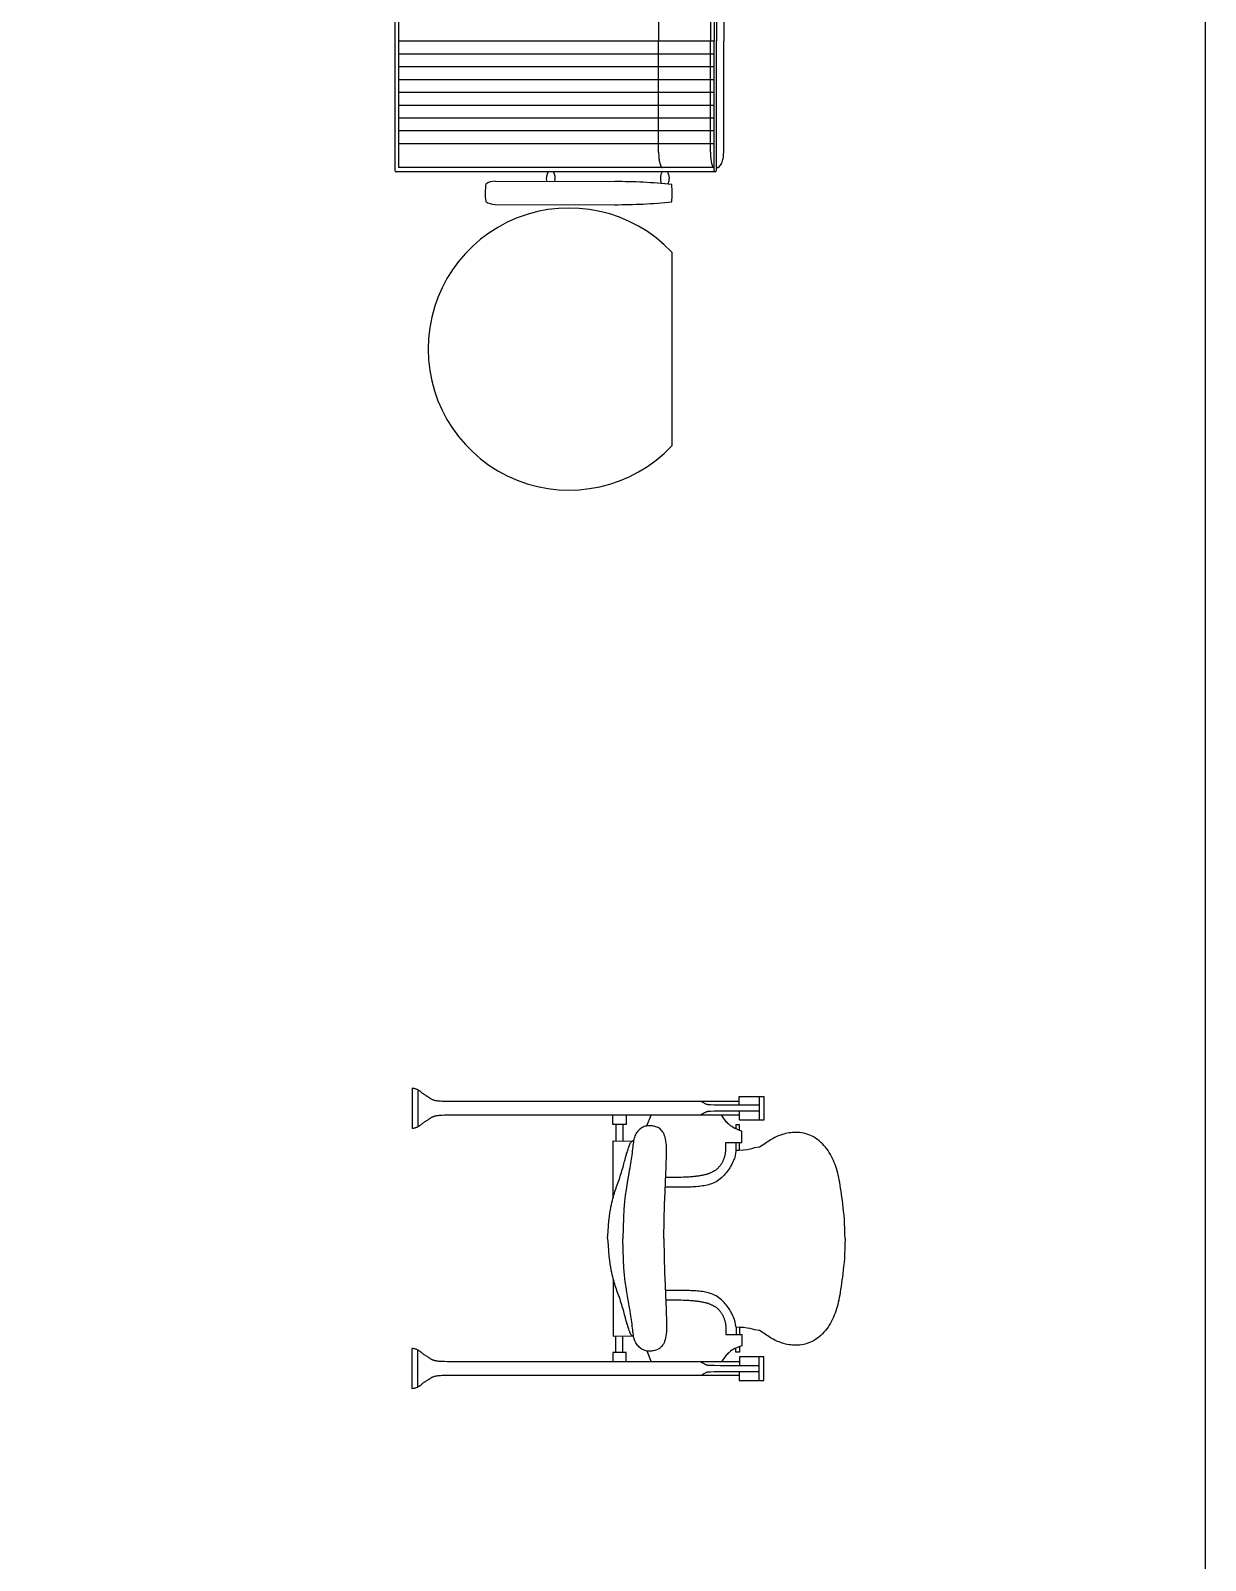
# Model space of a CAD drawing. Header units: millimetres. Extents: x 2198.5 to 2287.8, y 1208.8 to 1298.1.
# Drawn here: x 2285.243 to 2287.533, y 1287.274 to 1290.257 of the extents above; entities that cross this region are included whole.
import ezdxf

# ---------------------------------------------------------------- set-up
doc = ezdxf.new("R2010")
doc.units = ezdxf.units.MM

# ---------------------------------------------------------------- blocks, each defined once
blk = doc.blocks.new('con2')
for p, q in [((-299.934, -189.903), (-297.764, -189.903)), ((-295.594, -189.903), (-297.764, -189.903)), ((-300.294, -190.046), (-297.764, -190.046)), ((-300.294, -190.086), (-297.764, -190.086)), ((-299.934, -190.163), (-297.764, -190.163)), ((-295.234, -190.046), (-297.764, -190.046)), ((-297.764, -196.24), (-297.764, -190.086)), ((-295.234, -190.086), (-297.764, -190.086)), ((-295.594, -190.163), (-297.764, -190.163)), ((-297.514, -196.24), (-297.514, -190.086)), ((-297.264, -196.24), (-297.264, -190.086)), ((-297.014, -196.24), (-297.014, -190.086)), ((-296.764, -196.24), (-296.764, -190.086)), ((-296.514, -196.24), (-296.514, -190.086)), ((-296.264, -196.24), (-296.264, -190.086)), ((-296.014, -196.24), (-296.014, -190.086)), ((-295.764, -196.24), (-295.764, -190.086)), ((-295.294, -190.033), (-295.294, -190.046)), ((-295.294, -190.086), (-295.294, -196.24)), ((-295.214, -190.066), (-295.214, -196.289)), ((-299.933, -191.171), (-297.764, -191.171)), ((-295.595, -191.171), (-297.764, -191.171)), ((-293.644, -190.913), (-290.37, -190.913)), ((-290.37, -190.913), (-289.869, -190.913)), ((-295.027, -194.357), (-295.021, -192.027)), ((-294.577, -194.358), (-294.571, -192.028)), ((-300.234, -196.24), (-295.294, -196.24)), ((-300.294, -196.309), (-295.234, -196.309))]:
    blk.add_line(p, q)
for points in [[(-295.294, -190.033, 0.193227), (-295.311, -189.991, 0.100049), (-295.381, -189.941, 0.057828), (-295.472, -189.914, 0.044372), (-295.594, -189.903, 0.044372)], [(-295.595, -190.163, 0.026524), (-295.471, -190.156, 0.036397), (-295.382, -190.14, 0.076097), (-295.306, -190.108, 0.259446), (-295.294, -190.086, 0.259446)], [(-295.595, -191.171, 0.026524), (-295.471, -191.165, 0.036397), (-295.382, -191.149, 0.076097), (-295.306, -191.116, 0.259446), (-295.294, -191.094, 0.259446)]]:
    blk.add_lwpolyline(points, format="xyb")
for centre, radius, start, end in [((-295.234, -190.066), 0.02, 270, 90), ((-295.087, -191.21), 0.248, 62.0965, 120.5762), ((-295.087, -191.21), 0.248, 62.0965, 120.5762), ((-295.087, -191.21), 0.248, 62.0965, 120.5762), ((-295.087, -190.89), 0.248, 239.4238, 295.0594), ((-295.087, -190.89), 0.248, 239.4238, 295.0594), ((-295.087, -190.89), 0.248, 239.4238, 295.0594), ((-283.697, -192.056), 11.325, 174.2062, 179.8552), ((-294.803, -194.531), 3.622, 87.1652, 92.5453), ((-305.896, -192), 11.325, 359.8552, 5.5043), ((-291.756, -192.913), 2.75, 133.3418, 46.6582), ((-295.087, -193.432), 0.248, 75.2858, 120.5762), ((-295.087, -193.112), 0.248, 239.4238, 284.6177), ((-294.701, -194.358), 0.326, 179.8552, 213.633), ((-294.903, -194.357), 0.326, 326.0775, 359.8552), ((-294.8, -193.329), 1.222, 261.8579, 277.8525), ((-295.234, -196.289), 0.02, 270, 0)]:
    blk.add_arc(centre, radius, start, end)

msp = doc.modelspace()

# ---------------------------------------------------------------- linework, layer by layer
at = {"linetype": 'Continuous'}
for p, q in [((2285.9867, 1288.1948), (2285.9867, 1288.1164)), ((2285.9981, 1288.1916), (2285.9981, 1288.1196)), ((2286.4443, 1288.1213), (2286.4524, 1288.1422)), ((2286.3841, 1288.124), (2286.3839, 1288.0921)), ((2286.3976, 1288.124), (2286.3974, 1288.092)), ((2286.6249, 1288.1238), (2286.6176, 1288.1238)), ((2286.6176, 1288.1238), (2286.6176, 1288.1157)), ((2286.6249, 1288.1128), (2286.6249, 1288.1238)), ((2286.6181, 1288.0736), (2286.6181, 1288.0889)), ((2286.6249, 1288.0739), (2286.6249, 1288.0889)), ((2286.6181, 1287.7289), (2286.6181, 1287.715)), ((2286.6249, 1287.7286), (2286.6249, 1287.715)), ((2286.3841, 1287.6799), (2286.3839, 1287.7118)), ((2286.3976, 1287.6799), (2286.3974, 1287.7119)), ((2285.9867, 1287.6091), (2285.9867, 1287.6875)), ((2285.9981, 1287.6123), (2285.9981, 1287.6843)), ((2286.4443, 1287.6826), (2286.4524, 1287.6617)), ((2286.6176, 1287.6801), (2286.6176, 1287.6882)), ((2286.6249, 1287.6801), (2286.6176, 1287.6801)), ((2286.6249, 1287.6911), (2286.6249, 1287.6801))]:
    msp.add_line(p, q, dxfattribs=at)
at = {"color": 1}
msp.add_lwpolyline([(2269.8627, 1297.4813), (2269.8627, 1267.7813), (2287.5327, 1267.7813), (2287.5327, 1297.4813)], close=True, dxfattribs=at)
at = {"linetype": 'Continuous'}
for points in [[(2286.0551, 1288.169), (2286.0497, 1288.1691), (2286.0454, 1288.1693), (2286.0419, 1288.1694), (2286.039, 1288.1696), (2286.0368, 1288.1699), (2286.035, 1288.1701), (2286.0336, 1288.1704), (2286.0324, 1288.1706), (2286.0312, 1288.1709), (2286.0301, 1288.1712), (2286.0291, 1288.1715), (2286.0282, 1288.1718), (2286.0273, 1288.1722), (2286.0264, 1288.1725), (2286.0256, 1288.1729), (2286.0248, 1288.1733), (2286.0241, 1288.1737), (2286.0234, 1288.1741), (2286.0227, 1288.1746), (2286.0219, 1288.1751), (2286.0212, 1288.1756), (2286.0204, 1288.1761), (2286.0196, 1288.1766), (2286.0188, 1288.1772), (2286.0178, 1288.1778), (2286.0168, 1288.1784), (2286.0158, 1288.1791), (2286.0147, 1288.1797), (2286.0136, 1288.1804), (2286.0126, 1288.1811), (2286.0116, 1288.1817), (2286.0106, 1288.1824), (2286.0097, 1288.183), (2286.0088, 1288.1837), (2286.008, 1288.1843), (2286.0073, 1288.1849), (2286.0065, 1288.1855), (2286.0058, 1288.1861), (2286.0051, 1288.1867), (2286.0044, 1288.1873), (2286.0037, 1288.1878), (2286.0029, 1288.1884), (2286.0022, 1288.189), (2286.0014, 1288.1895), (2286.0006, 1288.1901), (2285.9997, 1288.1906), (2285.9989, 1288.1911), (2285.998, 1288.1917), (2285.997, 1288.1922), (2285.996, 1288.1927), (2285.9948, 1288.1932), (2285.9936, 1288.1936), (2285.9921, 1288.194), (2285.9905, 1288.1944), (2285.9887, 1288.1946), (2285.9867, 1288.1948)], [(2286.6243, 1288.1619), (2286.6243, 1288.1787), (2286.6722, 1288.1787), (2286.6722, 1288.1328), (2286.6246, 1288.1328), (2286.6246, 1288.1502)], [(2286.663, 1288.1787), (2286.663, 1288.1328)], [(2286.0551, 1288.1422), (2286.0497, 1288.1421), (2286.0454, 1288.1419), (2286.0419, 1288.1417), (2286.039, 1288.1415), (2286.0368, 1288.1413), (2286.035, 1288.1411), (2286.0336, 1288.1408), (2286.0324, 1288.1405), (2286.0312, 1288.1403), (2286.0301, 1288.14), (2286.0291, 1288.1397), (2286.0282, 1288.1393), (2286.0273, 1288.139), (2286.0264, 1288.1386), (2286.0256, 1288.1383), (2286.0248, 1288.1379), (2286.0241, 1288.1375), (2286.0234, 1288.137), (2286.0227, 1288.1366), (2286.0219, 1288.1361), (2286.0212, 1288.1356), (2286.0204, 1288.1351), (2286.0196, 1288.1345), (2286.0188, 1288.134), (2286.0178, 1288.1333), (2286.0168, 1288.1327), (2286.0158, 1288.1321), (2286.0147, 1288.1314), (2286.0136, 1288.1308), (2286.0126, 1288.1301), (2286.0116, 1288.1294), (2286.0106, 1288.1288), (2286.0097, 1288.1281), (2286.0088, 1288.1275), (2286.008, 1288.1269), (2286.0073, 1288.1263), (2286.0065, 1288.1257), (2286.0058, 1288.1251), (2286.0051, 1288.1245), (2286.0044, 1288.1239), (2286.0037, 1288.1233), (2286.0029, 1288.1228), (2286.0022, 1288.1222), (2286.0014, 1288.1217), (2286.0006, 1288.1211), (2285.9997, 1288.1206), (2285.9989, 1288.12), (2285.998, 1288.1195), (2285.997, 1288.119), (2285.996, 1288.1184), (2285.9948, 1288.118), (2285.9936, 1288.1175), (2285.9921, 1288.1171), (2285.9905, 1288.1168), (2285.9887, 1288.1166), (2285.9867, 1288.1164)], [(2286.6243, 1288.169), (2286.0551, 1288.169)], [(2286.6243, 1288.1422), (2286.0551, 1288.1422)], [(2286.4039, 1288.1422), (2286.4039, 1288.124), (2286.3779, 1288.124), (2286.3779, 1288.1422)], [(2286.663, 1288.1502), (2286.6297, 1288.1502), (2286.6048, 1288.1501), (2286.587, 1288.15), (2286.5751, 1288.1499), (2286.568, 1288.1498), (2286.5644, 1288.1497), (2286.5632, 1288.1496), (2286.563, 1288.1495), (2286.563, 1288.1494), (2286.5629, 1288.1493), (2286.5627, 1288.1493), (2286.5625, 1288.1492), (2286.5622, 1288.1492), (2286.5618, 1288.1491), (2286.5614, 1288.149), (2286.561, 1288.1489), (2286.5605, 1288.1488), (2286.5599, 1288.1485), (2286.5591, 1288.1482), (2286.558, 1288.1476), (2286.5566, 1288.1468), (2286.5546, 1288.1456), (2286.5522, 1288.1441), (2286.5491, 1288.1422)], [(2286.663, 1288.1619), (2286.6297, 1288.1619), (2286.6048, 1288.162), (2286.587, 1288.162), (2286.5751, 1288.1621), (2286.568, 1288.1623), (2286.5644, 1288.1624), (2286.5632, 1288.1625), (2286.563, 1288.1626), (2286.563, 1288.1627), (2286.5629, 1288.1627), (2286.5627, 1288.1628), (2286.5625, 1288.1629), (2286.5622, 1288.1629), (2286.5618, 1288.163), (2286.5614, 1288.1631), (2286.561, 1288.1632), (2286.5605, 1288.1633), (2286.5599, 1288.1635), (2286.5592, 1288.1638), (2286.5582, 1288.1643), (2286.5569, 1288.1651), (2286.5552, 1288.1661), (2286.5531, 1288.1673), (2286.5505, 1288.169)], [(2286.6291, 1288.1113), (2286.6238, 1288.1131), (2286.6194, 1288.1149), (2286.6156, 1288.1166), (2286.6124, 1288.1184), (2286.6097, 1288.12), (2286.6074, 1288.1217), (2286.6055, 1288.1233), (2286.6037, 1288.1248), (2286.6022, 1288.1263), (2286.6006, 1288.1279), (2286.5991, 1288.1295), (2286.5976, 1288.1314), (2286.596, 1288.1335), (2286.5942, 1288.1359), (2286.5922, 1288.1388), (2286.59, 1288.1422)], [(2286.4771, 1287.9019), (2286.478, 1287.9384), (2286.4789, 1287.9683), (2286.4798, 1287.9927), (2286.4805, 1288.0122), (2286.4811, 1288.0277), (2286.4817, 1288.0399), (2286.4821, 1288.0498), (2286.4824, 1288.058), (2286.4826, 1288.0653), (2286.4826, 1288.0719), (2286.4825, 1288.0778), (2286.4823, 1288.0831), (2286.4819, 1288.0878), (2286.4814, 1288.092), (2286.4807, 1288.0958), (2286.4798, 1288.0992), (2286.4788, 1288.1023), (2286.4777, 1288.1052), (2286.4764, 1288.1077), (2286.4749, 1288.11), (2286.4734, 1288.1121), (2286.4717, 1288.1139), (2286.4699, 1288.1154), (2286.468, 1288.1168), (2286.466, 1288.118), (2286.464, 1288.119), (2286.4619, 1288.1198), (2286.4597, 1288.1204), (2286.4575, 1288.1209), (2286.4553, 1288.1213), (2286.4531, 1288.1215), (2286.451, 1288.1217), (2286.4489, 1288.1217), (2286.4468, 1288.1216), (2286.4448, 1288.1214), (2286.4428, 1288.1211), (2286.4408, 1288.1206), (2286.4389, 1288.12), (2286.437, 1288.1192), (2286.4352, 1288.1182), (2286.4334, 1288.1171), (2286.4316, 1288.1158), (2286.4299, 1288.1144), (2286.4283, 1288.1128), (2286.4268, 1288.1112), (2286.4253, 1288.1094), (2286.4241, 1288.1076), (2286.4229, 1288.1057), (2286.4219, 1288.1038), (2286.421, 1288.1018), (2286.4203, 1288.0997), (2286.4196, 1288.0975), (2286.419, 1288.0952), (2286.4185, 1288.0926), (2286.418, 1288.0899), (2286.4176, 1288.0869), (2286.4171, 1288.0836), (2286.4167, 1288.0801), (2286.4162, 1288.0765), (2286.4158, 1288.0727), (2286.4153, 1288.0687), (2286.4148, 1288.0647), (2286.4143, 1288.0606), (2286.4137, 1288.0566), (2286.4131, 1288.0525), (2286.4125, 1288.0484), (2286.4118, 1288.044), (2286.411, 1288.0393), (2286.4101, 1288.0342), (2286.4091, 1288.0284), (2286.408, 1288.022), (2286.4067, 1288.0147), (2286.4053, 1288.0065), (2286.4038, 1287.997), (2286.4023, 1287.9861), (2286.4009, 1287.9735), (2286.3996, 1287.959), (2286.3985, 1287.9424), (2286.3978, 1287.9233), (2286.3975, 1287.9015)], [(2286.5979, 1288.0889), (2286.6291, 1288.0889), (2286.6291, 1288.1113)], [(2286.3677, 1287.9019), (2286.3686, 1287.9154), (2286.3695, 1287.9268), (2286.3704, 1287.9365), (2286.3713, 1287.9448), (2286.3723, 1287.9517), (2286.3733, 1287.9577), (2286.3742, 1287.9629), (2286.3752, 1287.9675), (2286.3762, 1287.9718), (2286.3772, 1287.9759), (2286.3781, 1287.9797), (2286.3791, 1287.9834), (2286.3801, 1287.9868), (2286.3811, 1287.9902), (2286.3821, 1287.9935), (2286.3832, 1287.9967), (2286.3843, 1288), (2286.3854, 1288.0032), (2286.3866, 1288.0065), (2286.3878, 1288.0097), (2286.3889, 1288.0131), (2286.3901, 1288.0165), (2286.3913, 1288.0199), (2286.3925, 1288.0235), (2286.3936, 1288.0271), (2286.3947, 1288.0307), (2286.3958, 1288.0344), (2286.3968, 1288.0379), (2286.3978, 1288.0413), (2286.3987, 1288.0445), (2286.3995, 1288.0475), (2286.4002, 1288.0501), (2286.4008, 1288.0524), (2286.4013, 1288.0543), (2286.4018, 1288.056), (2286.4022, 1288.0576), (2286.4026, 1288.0591), (2286.4029, 1288.0606), (2286.4034, 1288.0621), (2286.4038, 1288.0638), (2286.4044, 1288.0656), (2286.4049, 1288.0677), (2286.4056, 1288.0698), (2286.4063, 1288.072), (2286.4069, 1288.0742), (2286.4076, 1288.0764), (2286.4083, 1288.0784), (2286.409, 1288.0803), (2286.4096, 1288.0821), (2286.4102, 1288.0836), (2286.4108, 1288.085), (2286.4114, 1288.0862), (2286.412, 1288.0873), (2286.4126, 1288.0883), (2286.4132, 1288.0892), (2286.4139, 1288.0899), (2286.4145, 1288.0906), (2286.4152, 1288.0913), (2286.4159, 1288.0918), (2286.4166, 1288.0923), (2286.4172, 1288.0927), (2286.4178, 1288.0931), (2286.4183, 1288.0934), (2286.4187, 1288.0936)], [(2286.3786, 1287.9815), (2286.3786, 1288.0921), (2286.416, 1288.0919)], [(2286.4803, 1288.0217), (2286.4879, 1288.0217), (2286.4948, 1288.0216), (2286.501, 1288.0217), (2286.5065, 1288.0217), (2286.5114, 1288.0218), (2286.5157, 1288.0219), (2286.5195, 1288.0221), (2286.5229, 1288.0222), (2286.5259, 1288.0224), (2286.5285, 1288.0225), (2286.5308, 1288.0227), (2286.5329, 1288.0229), (2286.5348, 1288.0231), (2286.5366, 1288.0232), (2286.5384, 1288.0234), (2286.5401, 1288.0237), (2286.5418, 1288.0239), (2286.5436, 1288.0241), (2286.5454, 1288.0244), (2286.5472, 1288.0247), (2286.549, 1288.025), (2286.5507, 1288.0252), (2286.5524, 1288.0255), (2286.554, 1288.0259), (2286.5556, 1288.0262), (2286.5571, 1288.0265), (2286.5585, 1288.0268), (2286.5598, 1288.0271), (2286.5611, 1288.0275), (2286.5623, 1288.0278), (2286.5635, 1288.0282), (2286.5647, 1288.0286), (2286.5658, 1288.0291), (2286.5668, 1288.0295), (2286.5679, 1288.03), (2286.5689, 1288.0304), (2286.5699, 1288.0309), (2286.5709, 1288.0315), (2286.5719, 1288.032), (2286.5729, 1288.0325), (2286.5739, 1288.033), (2286.575, 1288.0336), (2286.576, 1288.0341), (2286.577, 1288.0347), (2286.5781, 1288.0353), (2286.5791, 1288.036), (2286.5801, 1288.0367), (2286.581, 1288.0375), (2286.582, 1288.0383), (2286.5829, 1288.0392), (2286.5837, 1288.0401), (2286.5846, 1288.0411), (2286.5854, 1288.042), (2286.5862, 1288.043), (2286.5869, 1288.044), (2286.5876, 1288.045), (2286.5883, 1288.0459), (2286.589, 1288.0469), (2286.5897, 1288.0478), (2286.5903, 1288.0488), (2286.5909, 1288.0497), (2286.5915, 1288.0507), (2286.5921, 1288.0518), (2286.5927, 1288.0529), (2286.5932, 1288.0541), (2286.5937, 1288.0554), (2286.5942, 1288.0566), (2286.5947, 1288.058), (2286.5952, 1288.0593), (2286.5956, 1288.0606), (2286.596, 1288.0619), (2286.5963, 1288.0632), (2286.5967, 1288.0644), (2286.5969, 1288.0656), (2286.5972, 1288.0668), (2286.5974, 1288.068), (2286.5976, 1288.0691), (2286.5978, 1288.0702), (2286.5979, 1288.0714), (2286.598, 1288.0726), (2286.5981, 1288.0738), (2286.5981, 1288.0751), (2286.5982, 1288.0766), (2286.5982, 1288.0783), (2286.5981, 1288.0803), (2286.5981, 1288.0827), (2286.598, 1288.0855), (2286.5979, 1288.0889)], [(2286.8304, 1287.9012), (2286.8303, 1287.9119), (2286.83, 1287.9217), (2286.8296, 1287.9309), (2286.8291, 1287.9394), (2286.8285, 1287.9474), (2286.8277, 1287.955), (2286.827, 1287.9622), (2286.8262, 1287.9691), (2286.8253, 1287.9757), (2286.8245, 1287.9822), (2286.8237, 1287.9883), (2286.8228, 1287.9943), (2286.8219, 1288), (2286.821, 1288.0055), (2286.8201, 1288.0108), (2286.8191, 1288.0158), (2286.8182, 1288.0206), (2286.8172, 1288.0252), (2286.8161, 1288.0296), (2286.815, 1288.0339), (2286.8138, 1288.0381), (2286.8125, 1288.0421), (2286.8111, 1288.0461), (2286.8095, 1288.0501), (2286.8079, 1288.0541), (2286.8061, 1288.058), (2286.8041, 1288.062), (2286.8021, 1288.0658), (2286.7998, 1288.0696), (2286.7975, 1288.0732), (2286.7949, 1288.0768), (2286.7922, 1288.0802), (2286.7894, 1288.0834), (2286.7864, 1288.0865), (2286.7833, 1288.0894), (2286.7801, 1288.0922), (2286.7768, 1288.0947), (2286.7734, 1288.0971), (2286.77, 1288.0992), (2286.7665, 1288.1011), (2286.7631, 1288.1028), (2286.7596, 1288.1043), (2286.7562, 1288.1055), (2286.7527, 1288.1066), (2286.7492, 1288.1074), (2286.7457, 1288.108), (2286.7423, 1288.1085), (2286.7388, 1288.1087), (2286.7353, 1288.1088), (2286.7318, 1288.1088), (2286.7283, 1288.1085), (2286.7248, 1288.1082), (2286.7213, 1288.1077), (2286.7179, 1288.107), (2286.7146, 1288.1063), (2286.7113, 1288.1054), (2286.7082, 1288.1045), (2286.7051, 1288.1035), (2286.7021, 1288.1024), (2286.6991, 1288.1012), (2286.6963, 1288.0999), (2286.6935, 1288.0985), (2286.6907, 1288.0971), (2286.6881, 1288.0956), (2286.6855, 1288.094), (2286.6829, 1288.0923), (2286.6803, 1288.0906), (2286.6777, 1288.0888), (2286.6751, 1288.0871), (2286.6724, 1288.0853), (2286.6697, 1288.0836), (2286.667, 1288.0819), (2286.664, 1288.0803), (2286.6541, 1288.0787), (2286.6501, 1288.0773), (2286.6453, 1288.0761), (2286.6396, 1288.0751), (2286.6326, 1288.0744), (2286.6242, 1288.0738), (2286.6181, 1288.0736)], [(2286.6181, 1288.0736), (2286.6179, 1288.072), (2286.617, 1288.0674), (2286.6162, 1288.0636), (2286.6155, 1288.0605), (2286.6148, 1288.058), (2286.614, 1288.056), (2286.6133, 1288.0542), (2286.6126, 1288.0527), (2286.612, 1288.0512), (2286.6112, 1288.0496), (2286.6104, 1288.0479), (2286.6095, 1288.0461), (2286.6085, 1288.0441), (2286.6074, 1288.0421), (2286.6061, 1288.0399), (2286.6046, 1288.0377), (2286.6029, 1288.0353), (2286.601, 1288.0328), (2286.599, 1288.0302), (2286.5969, 1288.0277), (2286.5946, 1288.0252), (2286.5922, 1288.0227), (2286.5897, 1288.0204), (2286.5871, 1288.0181), (2286.5845, 1288.0161), (2286.5818, 1288.0143), (2286.579, 1288.0126), (2286.5762, 1288.0111), (2286.5734, 1288.0098), (2286.5705, 1288.0087), (2286.5676, 1288.0077), (2286.5647, 1288.0068), (2286.5617, 1288.006), (2286.5587, 1288.0053), (2286.5557, 1288.0048), (2286.5526, 1288.0043), (2286.5496, 1288.0038), (2286.5465, 1288.0035), (2286.5434, 1288.0032), (2286.5403, 1288.0029), (2286.5372, 1288.0027), (2286.534, 1288.0025), (2286.5307, 1288.0023), (2286.5272, 1288.0022), (2286.5234, 1288.0021), (2286.5194, 1288.002), (2286.5149, 1288.0019), (2286.51, 1288.0019), (2286.5047, 1288.0018), (2286.4992, 1288.0018), (2286.4937, 1288.0018), (2286.4884, 1288.0018), (2286.4837, 1288.0017), (2286.4801, 1288.0017)], [(2286.3677, 1287.9019), (2286.3686, 1287.8885), (2286.3695, 1287.8771), (2286.3704, 1287.8673), (2286.3713, 1287.8591), (2286.3723, 1287.8521), (2286.3733, 1287.8462), (2286.3742, 1287.841), (2286.3752, 1287.8364), (2286.3762, 1287.832), (2286.3772, 1287.828), (2286.3781, 1287.8242), (2286.3791, 1287.8205), (2286.3801, 1287.8171), (2286.3811, 1287.8137), (2286.3821, 1287.8104), (2286.3832, 1287.8072), (2286.3843, 1287.8039), (2286.3854, 1287.8007), (2286.3866, 1287.7974), (2286.3878, 1287.7942), (2286.3889, 1287.7908), (2286.3901, 1287.7874), (2286.3913, 1287.784), (2286.3925, 1287.7804), (2286.3936, 1287.7768), (2286.3947, 1287.7732), (2286.3958, 1287.7695), (2286.3968, 1287.766), (2286.3978, 1287.7626), (2286.3987, 1287.7594), (2286.3995, 1287.7564), (2286.4002, 1287.7538), (2286.4008, 1287.7515), (2286.4013, 1287.7496), (2286.4018, 1287.7478), (2286.4022, 1287.7463), (2286.4026, 1287.7448), (2286.4029, 1287.7433), (2286.4034, 1287.7418), (2286.4038, 1287.7401), (2286.4044, 1287.7382), (2286.4049, 1287.7362), (2286.4056, 1287.7341), (2286.4063, 1287.7319), (2286.4069, 1287.7297), (2286.4076, 1287.7275), (2286.4083, 1287.7255), (2286.409, 1287.7235), (2286.4096, 1287.7218), (2286.4102, 1287.7203), (2286.4108, 1287.7189), (2286.4114, 1287.7177), (2286.412, 1287.7166), (2286.4126, 1287.7156), (2286.4132, 1287.7147), (2286.4139, 1287.714), (2286.4145, 1287.7133), (2286.4152, 1287.7126), (2286.4159, 1287.7121), (2286.4166, 1287.7116), (2286.4172, 1287.7112), (2286.4178, 1287.7108), (2286.4183, 1287.7105), (2286.4187, 1287.7103)], [(2286.4771, 1287.9019), (2286.478, 1287.8655), (2286.4789, 1287.8356), (2286.4798, 1287.8112), (2286.4805, 1287.7917), (2286.4811, 1287.7762), (2286.4817, 1287.764), (2286.4821, 1287.7541), (2286.4824, 1287.7459), (2286.4826, 1287.7386), (2286.4826, 1287.732), (2286.4825, 1287.7261), (2286.4823, 1287.7208), (2286.4819, 1287.7161), (2286.4814, 1287.7119), (2286.4807, 1287.7081), (2286.4798, 1287.7047), (2286.4788, 1287.7015), (2286.4777, 1287.6987), (2286.4764, 1287.6962), (2286.4749, 1287.6939), (2286.4734, 1287.6918), (2286.4717, 1287.69), (2286.4699, 1287.6885), (2286.468, 1287.6871), (2286.466, 1287.6859), (2286.464, 1287.6849), (2286.4619, 1287.6841), (2286.4597, 1287.6835), (2286.4575, 1287.683), (2286.4553, 1287.6826), (2286.4531, 1287.6824), (2286.451, 1287.6822), (2286.4489, 1287.6822), (2286.4468, 1287.6823), (2286.4448, 1287.6825), (2286.4428, 1287.6828), (2286.4408, 1287.6833), (2286.4389, 1287.6839), (2286.437, 1287.6847), (2286.4352, 1287.6857), (2286.4334, 1287.6868), (2286.4316, 1287.6881), (2286.4299, 1287.6895), (2286.4283, 1287.6911), (2286.4268, 1287.6927), (2286.4253, 1287.6945), (2286.4241, 1287.6963), (2286.4229, 1287.6982), (2286.4219, 1287.7001), (2286.421, 1287.7021), (2286.4203, 1287.7042), (2286.4196, 1287.7064), (2286.419, 1287.7087), (2286.4185, 1287.7113), (2286.418, 1287.714), (2286.4176, 1287.717), (2286.4171, 1287.7203), (2286.4167, 1287.7237), (2286.4162, 1287.7274), (2286.4158, 1287.7312), (2286.4153, 1287.7352), (2286.4148, 1287.7392), (2286.4143, 1287.7433), (2286.4137, 1287.7473), (2286.4131, 1287.7514), (2286.4125, 1287.7555), (2286.4118, 1287.7599), (2286.411, 1287.7646), (2286.4101, 1287.7697), (2286.4091, 1287.7755), (2286.408, 1287.7819), (2286.4067, 1287.7892), (2286.4053, 1287.7974), (2286.4038, 1287.8069), (2286.4023, 1287.8177), (2286.4009, 1287.8302), (2286.3996, 1287.8446), (2286.3985, 1287.8612), (2286.3978, 1287.88), (2286.3975, 1287.9015)], [(2286.8304, 1287.9013), (2286.8303, 1287.8907), (2286.83, 1287.8808), (2286.8296, 1287.8717), (2286.8291, 1287.8631), (2286.8285, 1287.8551), (2286.8277, 1287.8475), (2286.827, 1287.8403), (2286.8262, 1287.8334), (2286.8253, 1287.8268), (2286.8245, 1287.8204), (2286.8237, 1287.8142), (2286.8228, 1287.8082), (2286.8219, 1287.8025), (2286.821, 1287.797), (2286.8201, 1287.7917), (2286.8191, 1287.7867), (2286.8182, 1287.7819), (2286.8172, 1287.7773), (2286.8161, 1287.7729), (2286.815, 1287.7686), (2286.8138, 1287.7645), (2286.8125, 1287.7604), (2286.8111, 1287.7564), (2286.8095, 1287.7524), (2286.8079, 1287.7484), (2286.8061, 1287.7445), (2286.8041, 1287.7406), (2286.8021, 1287.7367), (2286.7998, 1287.7329), (2286.7975, 1287.7293), (2286.7949, 1287.7258), (2286.7922, 1287.7224), (2286.7894, 1287.7191), (2286.7864, 1287.716), (2286.7833, 1287.7131), (2286.7801, 1287.7103), (2286.7768, 1287.7078), (2286.7734, 1287.7054), (2286.77, 1287.7033), (2286.7665, 1287.7014), (2286.7631, 1287.6997), (2286.7596, 1287.6982), (2286.7562, 1287.697), (2286.7527, 1287.696), (2286.7492, 1287.6951), (2286.7457, 1287.6945), (2286.7423, 1287.6941), (2286.7388, 1287.6938), (2286.7353, 1287.6937), (2286.7318, 1287.6938), (2286.7283, 1287.694), (2286.7248, 1287.6944), (2286.7213, 1287.6949), (2286.7179, 1287.6955), (2286.7146, 1287.6962), (2286.7113, 1287.6971), (2286.7082, 1287.698), (2286.7051, 1287.699), (2286.7021, 1287.7002), (2286.6991, 1287.7014), (2286.6963, 1287.7026), (2286.6935, 1287.704), (2286.6907, 1287.7054), (2286.6881, 1287.7069), (2286.6855, 1287.7085), (2286.6829, 1287.7102), (2286.6803, 1287.7119), (2286.6777, 1287.7137), (2286.6751, 1287.7155), (2286.6724, 1287.7172), (2286.6697, 1287.7189), (2286.667, 1287.7206), (2286.664, 1287.7223), (2286.6541, 1287.7238), (2286.6501, 1287.7252), (2286.6453, 1287.7264), (2286.6396, 1287.7274), (2286.6326, 1287.7281), (2286.6242, 1287.7287), (2286.6181, 1287.7289)], [(2286.3786, 1287.8224), (2286.3786, 1287.7118), (2286.416, 1287.712)], [(2286.6181, 1287.7289), (2286.6179, 1287.7305), (2286.617, 1287.7351), (2286.6162, 1287.7389), (2286.6155, 1287.742), (2286.6148, 1287.7445), (2286.614, 1287.7466), (2286.6133, 1287.7483), (2286.6126, 1287.7498), (2286.612, 1287.7513), (2286.6112, 1287.7529), (2286.6104, 1287.7546), (2286.6095, 1287.7565), (2286.6085, 1287.7584), (2286.6074, 1287.7604), (2286.6061, 1287.7626), (2286.6046, 1287.7649), (2286.6029, 1287.7673), (2286.601, 1287.7697), (2286.599, 1287.7723), (2286.5969, 1287.7748), (2286.5946, 1287.7773), (2286.5922, 1287.7798), (2286.5897, 1287.7822), (2286.5871, 1287.7844), (2286.5845, 1287.7864), (2286.5818, 1287.7883), (2286.579, 1287.7899), (2286.5762, 1287.7914), (2286.5734, 1287.7927), (2286.5705, 1287.7938), (2286.5676, 1287.7948), (2286.5647, 1287.7957), (2286.5617, 1287.7965), (2286.5587, 1287.7972), (2286.5557, 1287.7978), (2286.5526, 1287.7983), (2286.5496, 1287.7987), (2286.5465, 1287.7991), (2286.5434, 1287.7994), (2286.5403, 1287.7996), (2286.5372, 1287.7999), (2286.534, 1287.8), (2286.5307, 1287.8002), (2286.5272, 1287.8003), (2286.5234, 1287.8004), (2286.5194, 1287.8005), (2286.5149, 1287.8006), (2286.51, 1287.8007), (2286.5047, 1287.8007), (2286.4992, 1287.8007), (2286.4937, 1287.8008), (2286.4884, 1287.8008), (2286.4837, 1287.8008), (2286.4801, 1287.8008)], [(2286.4803, 1287.7821), (2286.4879, 1287.7822), (2286.4948, 1287.7823), (2286.501, 1287.7822), (2286.5065, 1287.7822), (2286.5114, 1287.7821), (2286.5157, 1287.782), (2286.5195, 1287.7818), (2286.5229, 1287.7817), (2286.5259, 1287.7815), (2286.5285, 1287.7813), (2286.5308, 1287.7812), (2286.5329, 1287.781), (2286.5348, 1287.7808), (2286.5366, 1287.7807), (2286.5384, 1287.7804), (2286.5401, 1287.7802), (2286.5418, 1287.78), (2286.5436, 1287.7798), (2286.5454, 1287.7795), (2286.5472, 1287.7792), (2286.549, 1287.7789), (2286.5507, 1287.7786), (2286.5524, 1287.7783), (2286.554, 1287.778), (2286.5556, 1287.7777), (2286.5571, 1287.7774), (2286.5585, 1287.7771), (2286.5598, 1287.7768), (2286.5611, 1287.7764), (2286.5623, 1287.7761), (2286.5635, 1287.7757), (2286.5647, 1287.7753), (2286.5658, 1287.7748), (2286.5668, 1287.7744), (2286.5679, 1287.7739), (2286.5689, 1287.7734), (2286.5699, 1287.7729), (2286.5709, 1287.7724), (2286.5719, 1287.7719), (2286.5729, 1287.7714), (2286.5739, 1287.7709), (2286.575, 1287.7703), (2286.576, 1287.7698), (2286.577, 1287.7692), (2286.5781, 1287.7686), (2286.5791, 1287.7679), (2286.5801, 1287.7672), (2286.581, 1287.7664), (2286.582, 1287.7656), (2286.5829, 1287.7647), (2286.5837, 1287.7638), (2286.5846, 1287.7628), (2286.5854, 1287.7619), (2286.5862, 1287.7609), (2286.5869, 1287.7599), (2286.5876, 1287.7589), (2286.5883, 1287.758), (2286.589, 1287.757), (2286.5897, 1287.7561), (2286.5903, 1287.7551), (2286.5909, 1287.7542), (2286.5915, 1287.7531), (2286.5921, 1287.7521), (2286.5927, 1287.751), (2286.5932, 1287.7498), (2286.5937, 1287.7485), (2286.5942, 1287.7473), (2286.5947, 1287.7459), (2286.5952, 1287.7446), (2286.5956, 1287.7433), (2286.596, 1287.742), (2286.5963, 1287.7407), (2286.5967, 1287.7395), (2286.5969, 1287.7383), (2286.5972, 1287.7371), (2286.5974, 1287.7359), (2286.5976, 1287.7348), (2286.5978, 1287.7336), (2286.5979, 1287.7325), (2286.598, 1287.7313), (2286.5981, 1287.7301), (2286.5981, 1287.7288), (2286.5982, 1287.7273), (2286.5982, 1287.7256), (2286.5981, 1287.7236), (2286.5981, 1287.7212), (2286.598, 1287.7184), (2286.5979, 1287.715)], [(2286.5979, 1287.715), (2286.6291, 1287.715), (2286.6291, 1287.6925)], [(2286.0551, 1287.6617), (2286.0497, 1287.6618), (2286.0454, 1287.662), (2286.0419, 1287.6622), (2286.039, 1287.6624), (2286.0368, 1287.6626), (2286.035, 1287.6628), (2286.0336, 1287.6631), (2286.0324, 1287.6634), (2286.0312, 1287.6636), (2286.0301, 1287.6639), (2286.0291, 1287.6642), (2286.0282, 1287.6646), (2286.0273, 1287.6649), (2286.0264, 1287.6652), (2286.0256, 1287.6656), (2286.0248, 1287.666), (2286.0241, 1287.6664), (2286.0234, 1287.6669), (2286.0227, 1287.6673), (2286.0219, 1287.6678), (2286.0212, 1287.6683), (2286.0204, 1287.6688), (2286.0196, 1287.6694), (2286.0188, 1287.6699), (2286.0178, 1287.6705), (2286.0168, 1287.6712), (2286.0158, 1287.6718), (2286.0147, 1287.6725), (2286.0136, 1287.6731), (2286.0126, 1287.6738), (2286.0116, 1287.6745), (2286.0106, 1287.6751), (2286.0097, 1287.6758), (2286.0088, 1287.6764), (2286.008, 1287.677), (2286.0073, 1287.6776), (2286.0065, 1287.6782), (2286.0058, 1287.6788), (2286.0051, 1287.6794), (2286.0044, 1287.68), (2286.0037, 1287.6806), (2286.0029, 1287.6811), (2286.0022, 1287.6817), (2286.0014, 1287.6822), (2286.0006, 1287.6828), (2285.9997, 1287.6833), (2285.9989, 1287.6839), (2285.998, 1287.6844), (2285.997, 1287.6849), (2285.996, 1287.6854), (2285.9948, 1287.6859), (2285.9936, 1287.6864), (2285.9921, 1287.6868), (2285.9905, 1287.6871), (2285.9887, 1287.6873), (2285.9867, 1287.6875)], [(2286.4039, 1287.6617), (2286.4039, 1287.6799), (2286.3779, 1287.6799), (2286.3779, 1287.6617)], [(2286.6291, 1287.6925), (2286.6238, 1287.6908), (2286.6194, 1287.689), (2286.6156, 1287.6872), (2286.6124, 1287.6855), (2286.6097, 1287.6839), (2286.6074, 1287.6822), (2286.6055, 1287.6806), (2286.6037, 1287.6791), (2286.6022, 1287.6776), (2286.6006, 1287.676), (2286.5991, 1287.6743), (2286.5976, 1287.6725), (2286.596, 1287.6704), (2286.5942, 1287.6679), (2286.5922, 1287.6651), (2286.59, 1287.6617)], [(2286.6243, 1287.642), (2286.6243, 1287.6252), (2286.6722, 1287.6252), (2286.6722, 1287.6711), (2286.6246, 1287.6711), (2286.6246, 1287.6537)], [(2286.663, 1287.6252), (2286.663, 1287.6711)], [(2286.0551, 1287.6349), (2286.0497, 1287.6348), (2286.0454, 1287.6346), (2286.0419, 1287.6344), (2286.039, 1287.6342), (2286.0368, 1287.634), (2286.035, 1287.6338), (2286.0336, 1287.6335), (2286.0324, 1287.6333), (2286.0312, 1287.633), (2286.0301, 1287.6327), (2286.0291, 1287.6324), (2286.0282, 1287.6321), (2286.0273, 1287.6317), (2286.0264, 1287.6314), (2286.0256, 1287.631), (2286.0248, 1287.6306), (2286.0241, 1287.6302), (2286.0234, 1287.6298), (2286.0227, 1287.6293), (2286.0219, 1287.6288), (2286.0212, 1287.6283), (2286.0204, 1287.6278), (2286.0196, 1287.6273), (2286.0188, 1287.6267), (2286.0178, 1287.6261), (2286.0168, 1287.6254), (2286.0158, 1287.6248), (2286.0147, 1287.6241), (2286.0136, 1287.6235), (2286.0126, 1287.6228), (2286.0116, 1287.6221), (2286.0106, 1287.6215), (2286.0097, 1287.6208), (2286.0088, 1287.6202), (2286.008, 1287.6196), (2286.0073, 1287.619), (2286.0065, 1287.6184), (2286.0058, 1287.6178), (2286.0051, 1287.6172), (2286.0044, 1287.6166), (2286.0037, 1287.6161), (2286.0029, 1287.6155), (2286.0022, 1287.6149), (2286.0014, 1287.6144), (2286.0006, 1287.6138), (2285.9997, 1287.6133), (2285.9989, 1287.6127), (2285.998, 1287.6122), (2285.997, 1287.6117), (2285.996, 1287.6112), (2285.9948, 1287.6107), (2285.9936, 1287.6102), (2285.9921, 1287.6099), (2285.9905, 1287.6095), (2285.9887, 1287.6093), (2285.9867, 1287.6091)], [(2286.6246, 1287.6617), (2286.0551, 1287.6617)], [(2286.6243, 1287.6349), (2286.0551, 1287.6349)], [(2286.663, 1287.6537), (2286.6297, 1287.6537), (2286.6048, 1287.6538), (2286.587, 1287.6539), (2286.5751, 1287.654), (2286.568, 1287.6541), (2286.5644, 1287.6542), (2286.5632, 1287.6543), (2286.563, 1287.6544), (2286.563, 1287.6545), (2286.5629, 1287.6546), (2286.5627, 1287.6546), (2286.5625, 1287.6547), (2286.5622, 1287.6547), (2286.5618, 1287.6548), (2286.5614, 1287.6549), (2286.561, 1287.655), (2286.5605, 1287.6551), (2286.5599, 1287.6553), (2286.5591, 1287.6557), (2286.558, 1287.6563), (2286.5566, 1287.6571), (2286.5546, 1287.6583), (2286.5522, 1287.6598), (2286.5491, 1287.6617)], [(2286.663, 1287.642), (2286.6297, 1287.642), (2286.6048, 1287.6419), (2286.587, 1287.6419), (2286.5751, 1287.6417), (2286.568, 1287.6416), (2286.5644, 1287.6415), (2286.5632, 1287.6414), (2286.563, 1287.6413), (2286.563, 1287.6412), (2286.5629, 1287.6411), (2286.5627, 1287.6411), (2286.5625, 1287.641), (2286.5622, 1287.641), (2286.5618, 1287.6409), (2286.5614, 1287.6408), (2286.561, 1287.6407), (2286.5605, 1287.6406), (2286.5599, 1287.6404), (2286.5592, 1287.64), (2286.5582, 1287.6395), (2286.5569, 1287.6388), (2286.5552, 1287.6378), (2286.5531, 1287.6365), (2286.5505, 1287.6349)]]:
    msp.add_lwpolyline(points, dxfattribs=at)

# ---------------------------------------------------------------- block references
at = {"xscale": 0.09999999999990905, "yscale": 0.09999999999990905, "zscale": 0.09999999999990905, "rotation": 270}
msp.add_blockref('con2', (2305.5843, 1260.4604), dxfattribs=at)

doc.saveas('drawing.dxf')
